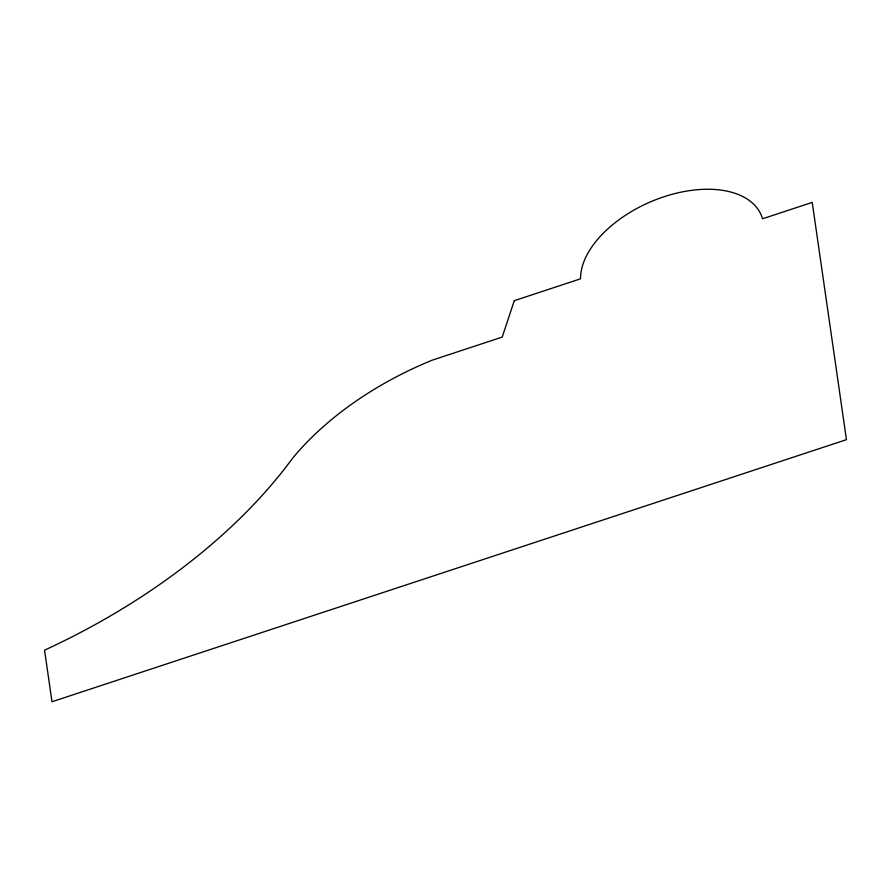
<?xml version="1.0" encoding="UTF-8"?>
<svg xmlns="http://www.w3.org/2000/svg" width="891" height="891" viewBox="0 0 891 891"><rect width="100%" height="100%" fill="white"/><g stroke="black" fill="none" stroke-linecap="round" stroke-linejoin="round"><path stroke-width="1.34" d="M514.296 300.679L502.212 337.088L432.324 360.142A238.131 137.949 -23.5 0 0 292.582 458.252A451.77 261.698 -23.5 0 1 44.55 650.174L51.99 701.752L846.45 439.664L812.224 202.391L762.573 218.774A97.008 56.189 -23.5 0 0 664.029 196.733A97.008 56.189 -23.5 0 0 580.509 278.827L514.296 300.679"/></g></svg>
